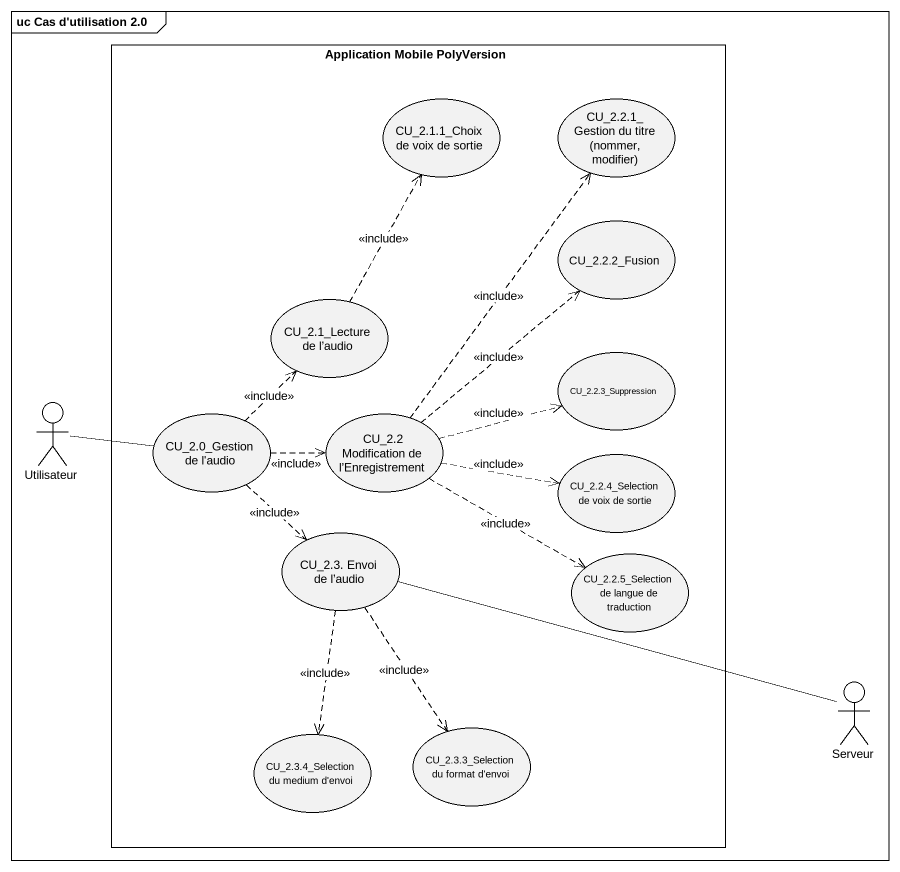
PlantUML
@startuml
mainframe uc Cas d'utilisation 2.0
rectangle "Application Mobile PolyVersion" as Application_Mobile {
  usecase "CU_2.1.1_Choix de voix de sortie" as CU_2_1_1_Choix_de_voix_de
  usecase "CU_2.2.1_ Gestion du titre (nommer, modifier)" as CU_2_2_1_Gestion_du_titre
  usecase "CU_2.2.2_Fusion" as CU_2_2_2_Fusion
  usecase "CU_2.1_Lecture de l’audio" as CU_2_1_Lecture_de_l_audio
  usecase "CU_2.2.3_Suppression" as CU_2_2_3_Suppression
  usecase "CU_2.0_Gestion de l'audio" as CU_2_0_Gestion_de_l_audio
  usecase "CU_2.2 Modification de l’Enregistrement" as CU_2_2_Modification_de_l
  usecase "CU_2.2.4_Selection de voix de sortie" as CU_2_2_4_Selection_de_voix
  usecase "CU_2.3. Envoi de l’audio" as CU_2_3_Envoi_de_l_audio
  usecase "CU_2.2.5_Selection de langue de traduction" as CU_2_2_5_Selection_de
  usecase "CU_2.3.4_Selection du medium d'envoi" as CU_2_3_4_Selection_du
  usecase "CU_2.3.3_Selection du format d'envoi" as CU_2_3_3_Selection_du
}
actor Utilisateur
actor Serveur
CU_2_1_Lecture_de_l_audio .up.> CU_2_1_1_Choix_de_voix_de : <<include>>
Utilisateur -right- CU_2_0_Gestion_de_l_audio
CU_2_0_Gestion_de_l_audio .up.> CU_2_1_Lecture_de_l_audio : <<include>>
CU_2_0_Gestion_de_l_audio .right.> CU_2_2_Modification_de_l : <<include>>
CU_2_0_Gestion_de_l_audio ..> CU_2_3_Envoi_de_l_audio : <<include>>
CU_2_2_Modification_de_l .up.> CU_2_2_1_Gestion_du_titre : <<include>>
CU_2_2_Modification_de_l .up.> CU_2_2_2_Fusion : <<include>>
CU_2_2_Modification_de_l .right.> CU_2_2_3_Suppression : <<include>>
CU_2_2_Modification_de_l .right.> CU_2_2_4_Selection_de_voix : <<include>>
CU_2_2_Modification_de_l .right.> CU_2_2_5_Selection_de : <<include>>
CU_2_3_Envoi_de_l_audio -right- Serveur
CU_2_3_Envoi_de_l_audio ..> CU_2_3_4_Selection_du : <<include>>
CU_2_3_Envoi_de_l_audio ..> CU_2_3_3_Selection_du : <<include>>
@enduml
